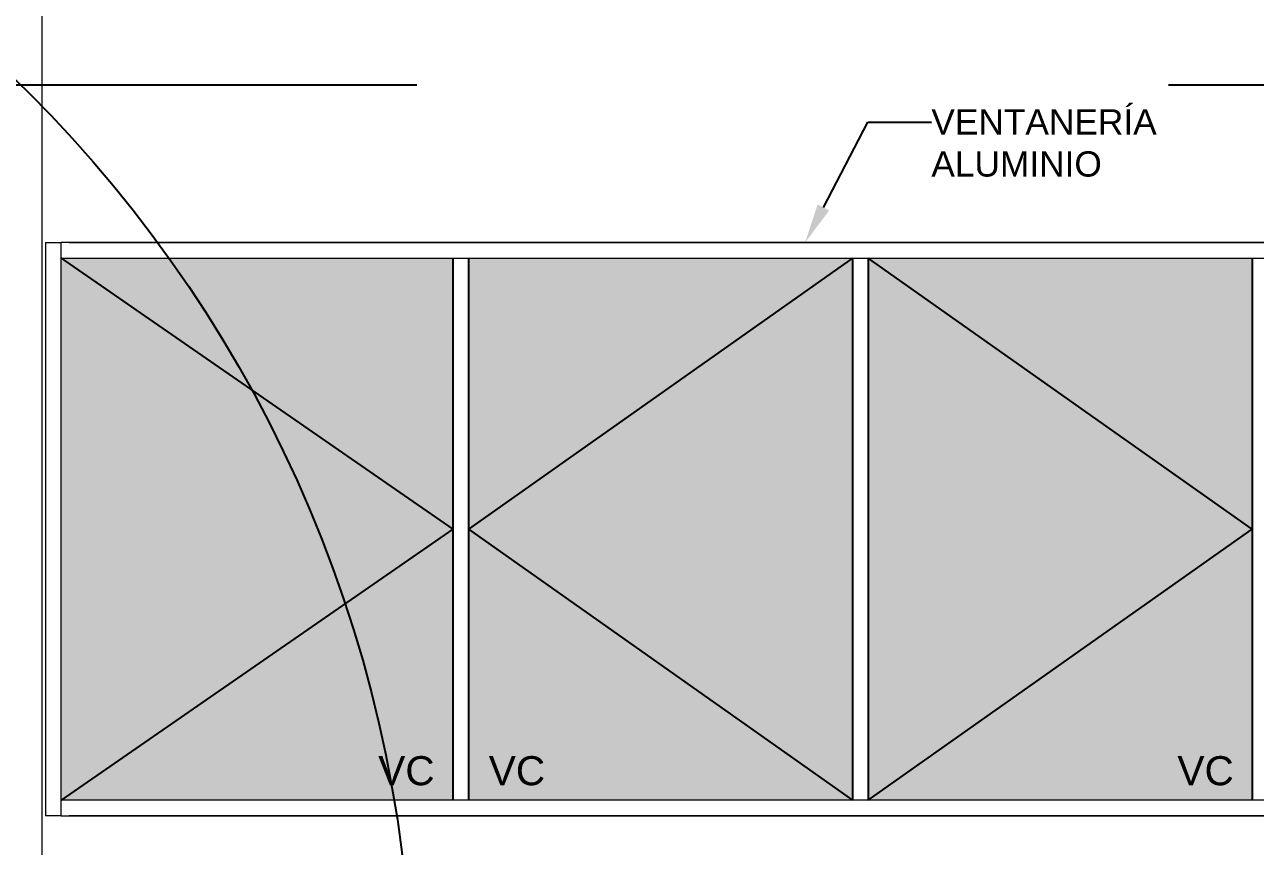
# Model space of a CAD drawing. Header units: inches. Extents: x -6 to 158, y 10 to 161.
# Drawn here: x 98.652 to 102.552, y 17.369 to 19.974 of the extents above; entities that cross this region are included whole.
import ezdxf
from ezdxf import colors
from ezdxf.entities.mleader import LeaderData, LeaderLine
from ezdxf.math import Vec2, Vec3

# ---------------------------------------------------------------- set-up
doc = ezdxf.new("R2010")
doc.units = ezdxf.units.IN
doc.header["$MEASUREMENT"] = 0
doc.linetypes.add('DASHED2', pattern=[9.525, 6.35, -3.175])
doc.linetypes.add('Grid Line', pattern=[22.225, 12.7, -3.175, 3.175, -3.175])
for name, color, linetype in [('2', 2, 'Continuous'), ('6', 6, 'Continuous'), ('A-WALL-PATT', 9, 'Continuous'), ('Proy', 1, 'DASHED2'), ('TEXTO', 2, 'Continuous')]:
    doc.layers.add(name, color=color, linetype=linetype)
for name, color, linetype, lineweight in [('A-GLAZ-CWMG', 2, 'Continuous', 9), ('A-WALL', 5, 'Continuous', 9), ('S-GRID', 1, 'Continuous', 9)]:
    doc.layers.add(name, color=color, linetype=linetype, lineweight=lineweight)
doc.styles.add('style1', font='micross.ttf')

# ---------------------------------------------------------------- blocks, each defined once
blk = doc.blocks.new('Rectangular Mullion - 50 x 150mm-2138222-Section 5')
at = {"layer": 'A-GLAZ-CWMG'}
for p, q in [((-11019.4, 4233.9), (-11019.4, 4283.9)), ((-6304.4, 4283.9), (-11019.4, 4283.9)), ((-11019.4, 4233.9), (-6304.4, 4233.9))]:
    blk.add_line(p, q, dxfattribs=at)
blk = doc.blocks.new('Rectangular Mullion - 50 x 150mm-1626900-Section 5')
at = {"layer": 'A-GLAZ-CWMG'}
for p, q in [((-11069.4, 6051), (-11019.4, 6051)), ((-11069.4, 6051), (-11069.4, 4233.9)), ((-11019.4, 4233.9), (-11019.4, 6051)), ((-11019.4, 4233.9), (-11069.4, 4233.9))]:
    blk.add_line(p, q, dxfattribs=at)
blk = doc.blocks.new('Rectangular Mullion - 50 x 150mm-2138223-Section 5')
at = {"layer": 'A-GLAZ-CWMG'}
for p, q in [((-11019.4, 6001), (-11019.4, 6051)), ((-6304.4, 6051), (-11019.4, 6051)), ((-11019.4, 6001), (-6304.4, 6001))]:
    blk.add_line(p, q, dxfattribs=at)

msp = doc.modelspace()

# ---------------------------------------------------------------- hatches: boundary and pattern name
at = {"layer": 'A-WALL-PATT', "lineweight": 18}
h = msp.add_hatch(color=256, dxfattribs=at)
h.dxf.hatch_style = 1
h.paths.add_polyline_path([(100.0591, 18.3747), (100.0591, 17.5161), (101.2753, 17.5161)], flags=17)
h.paths.add_polyline_path([(101.2753, 19.2332), (100.0591, 18.3747), (101.2753, 17.5161)])
h.paths.add_polyline_path([(101.2753, 19.2332), (100.0591, 19.2332), (100.0591, 18.3747)], flags=17)
h.paths.add_polyline_path([(100.0091, 19.2332), (98.7678, 19.2332), (100.0091, 18.3747)], flags=17)
h.paths.add_polyline_path([(98.7678, 19.2332), (98.7678, 17.5161), (100.0091, 18.3747)])
h.paths.add_polyline_path([(100.0091, 18.3747), (98.7678, 17.5161), (100.0091, 17.5161)], flags=17)
h.paths.add_polyline_path([(102.5416, 18.3747), (101.3253, 17.5161), (102.5416, 17.5161)], flags=17)
h.paths.add_polyline_path([(102.5416, 18.3747), (101.3253, 19.2332), (101.3253, 17.5161)])
h.paths.add_polyline_path([(102.5416, 19.2332), (101.3253, 19.2332), (102.5416, 18.3747)], flags=17)
h.paths.add_polyline_path([(103.8328, 19.2332), (103.4828, 19.2332), (102.7326, 19.2332), (102.7326, 18.4722)], flags=17)
h.paths.add_polyline_path([(102.7326, 19.2332), (102.5916, 19.2332), (102.5916, 18.3747), (102.7326, 18.4722)])
h.paths.add_polyline_path([(102.7326, 18.2772), (102.5916, 18.3747), (102.5916, 17.5161), (102.7326, 17.5161)])
h.paths.add_polyline_path([(102.7326, 18.2772), (102.7326, 17.5161), (103.4828, 17.5161), (103.8328, 17.5161)], flags=17)
h.paths.add_polyline_path([(103.8328, 19.2332), (102.7326, 18.4722), (102.7326, 18.2772), (103.8328, 17.5161)])
h.paths.add_polyline_path([(102.7326, 18.4722), (102.5916, 18.3747), (102.7326, 18.2772)])
h.paths.add_polyline_path([(100.099, 17.5376), (100.3253, 17.5376), (100.3253, 17.6805), (100.099, 17.6805)], flags=24)
h.paths.add_polyline_path([(99.7486, 17.5376), (99.975, 17.5376), (99.975, 17.6805), (99.7486, 17.6805)], flags=24)
h.paths.add_polyline_path([(102.2812, 17.5376), (102.5075, 17.5376), (102.5075, 17.6805), (102.2812, 17.6805)], flags=24)
h.paths.add_polyline_path([(102.6315, 17.5376), (102.8579, 17.5376), (102.8579, 17.6805), (102.6315, 17.6805)], flags=9)

# ---------------------------------------------------------------- linework, layer by layer
at = {"layer": '2'}
for p, q in [((100.0091, 19.2332), (100.0091, 17.5161)), ((100.0591, 19.2332), (100.0591, 17.5161)), ((101.2753, 19.2332), (101.2753, 17.5161)), ((101.3253, 19.2332), (101.3253, 17.5161)), ((102.5416, 19.2332), (102.5416, 17.5161))]:
    msp.add_line(p, q, dxfattribs=at)
at = {"layer": '6', "color": 10}
msp.add_circle((95.7305, 16.8226), 4.1504, dxfattribs=at)
at = {"layer": 'A-WALL'}
for p, q in [((98.7928, 19.2832), (103.8828, 19.2832)), ((103.8828, 17.4661), (98.7928, 17.4661))]:
    msp.add_line(p, q, dxfattribs=at)
at = {"layer": 'Proy', "color": 253, "ltscale": 0.75}
msp.add_line((95.1328, 19.7822), (116.2585, 19.7822), dxfattribs=at)
at = {"layer": 'Proy', "ltscale": 0.75}
for p, q in [((98.7678, 19.2332), (100.0091, 18.3747)), ((101.2753, 19.2332), (100.0591, 18.3747)), ((102.5416, 18.3747), (101.3253, 19.2332)), ((100.0091, 18.3747), (98.7678, 17.5161)), ((100.0591, 18.3747), (101.2753, 17.5161)), ((101.3253, 17.5161), (102.5416, 18.3747))]:
    msp.add_line(p, q, dxfattribs=at)
at = {"layer": 'S-GRID', "color": 253, "linetype": 'Grid Line'}
msp.add_line((98.7078, 13.2322), (98.7078, 23.4377), dxfattribs=at)

# ---------------------------------------------------------------- block references
at = {"layer": 'A-GLAZ-CWMG', "xscale": 0.001, "yscale": 0.001, "zscale": 0.001}
for name in ['Rectangular Mullion - 50 x 150mm-1626900-Section 5', 'Rectangular Mullion - 50 x 150mm-2138223-Section 5', 'Rectangular Mullion - 50 x 150mm-2138222-Section 5']:
    msp.add_blockref(name, (109.7872, 13.2322), dxfattribs=at)

# ---------------------------------------------------------------- texts
at = {"layer": 'TEXTO', "style": 'style1'}
for p in [(99.7725, 17.563), (100.1228, 17.563), (102.305, 17.563)]:
    msp.add_text('VC', height=0.09211, dxfattribs=at).set_placement(p)

# ---------------------------------------------------------------- leaders
at = {"layer": 'TEXTO'}
ml = msp.add_multileader_mtext('Standard', dxfattribs=at)
ml.set_content('{\\C3;VENTANERÍA ALUMINIO }', color=256, style='style1')
ml.set_leader_properties(color=1, linetype='ByLayer', lineweight=-1)
ml.build(insert=Vec2(0, 0))
ml.multileader.update_dxf_attribs({"text_right_attachment_type": 2, "dogleg_length": 4.0199, "arrow_head_size": 0.125, "scale": 0.05})
ctx = ml.context
ctx.base_point, ctx.scale, ctx.char_height, ctx.arrow_head_size, ctx.landing_gap_size, ctx.plane_origin = Vec3(101.5253, 19.6646), 0.05, 0.08, 0.125, 0, Vec3(100.6684, 20.0136)
ctx.right_attachment = 2
notes = []
notes.append((ctx, [(0, (1, 1, 0), (101.3243, 19.6646), (1, 0), 0.201, [(0, [(101.1253, 19.2832)], 0, [])])]))
ctx.mtext.insert, ctx.mtext.width, ctx.mtext.flow_direction = Vec3(101.5253, 19.7053), 0.91963, 5
for ctx, leaders in notes:
    for number, flags, end, landing, length, lines in leaders:
        leader = LeaderData()
        leader.index, (leader.has_last_leader_line, leader.has_dogleg_vector, leader.attachment_direction) = number, flags
        leader.last_leader_point, leader.dogleg_vector, leader.dogleg_length = Vec3(end), Vec3(landing), length
        for number, points, colour, breaks in lines:
            line = LeaderLine()
            line.index, line.vertices, line.color, line.breaks = number, Vec3.list(points), colors.encode_raw_color(colour), breaks
            leader.lines.append(line)
        ctx.leaders.append(leader)

doc.saveas('drawing.dxf')
